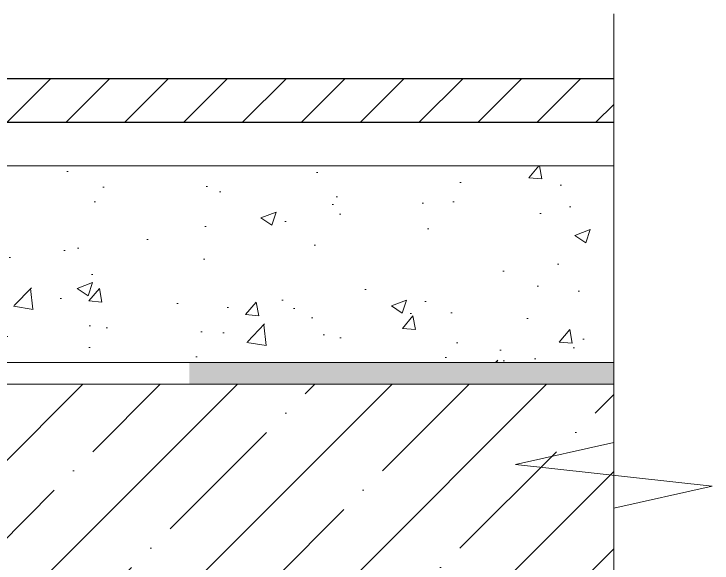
# Model space of a CAD drawing. Header units: millimetres. Extents: x -477324 to 554022, y -132142 to 283081.
# Drawn here: x -465083 to -463486, y 32315 to 33572 of the extents above; entities that cross this region are included whole.
import ezdxf

# ---------------------------------------------------------------- set-up
doc = ezdxf.new("R2010")
doc.units = ezdxf.units.MM
doc.layers.add('АР_Плита', color=220, linetype='Continuous')
doc.layers.add('АР_Тонкие', color=250, linetype='Continuous', lineweight=0)
doc.layers.add('АР_Штриховка', color=252, linetype='Continuous', lineweight=0)

# ---------------------------------------------------------------- blocks, each defined once
blk = doc.blocks.new('*U63')
at = {"color": 8}
blk.add_lwpolyline([(0, -6.699), (0, 1.502), (2.25, 2.002), (-2.25, 2.502), (0, 3.002), (0, 12.813)], dxfattribs=at)

msp = doc.modelspace()

# ---------------------------------------------------------------- hatches: boundary and pattern name
at = {"layer": 'АР_Тонкие'}
h = msp.add_hatch(color=0, dxfattribs=at)
h.paths.add_polyline_path([(-469539.1, 32724.1), (-469539.1, 32774.3), (-470438.9, 32774.3), (-470536, 32774.3), (-470536, 32724.1)])
h.paths.add_polyline_path([(-467596, 32724.1), (-467596, 32774.3), (-468567.6, 32774.3), (-468567.6, 32724.1)])
h.paths.add_polyline_path([(-466624.5, 32774.3), (-466624.5, 32724.1), (-465652.9, 32724.1), (-465652.9, 32774.3)])
h.paths.add_polyline_path([(-464681.4, 32774.3), (-464681.4, 32724.1), (-463709.9, 32724.1), (-463709.9, 32774.3)])
at = {"layer": 'АР_Штриховка', "lineweight": 5, "true_color": 0x939598}
h = msp.add_hatch(dxfattribs=at)
h.set_pattern_fill('ANSI31', color=252, scale=30)
h.set_pattern_definition([(45, (-1176931.16, -2144355.8), (-67.351921, 67.351921), [])])
h.paths.add_polyline_path([(-463710.6, 33424.3), (-470536, 33424.3), (-470536, 33324.3), (-463710.6, 33324.3)])
at = {"layer": 'АР_Штриховка', "ltscale": 100, "true_color": 0x000000}
h = msp.add_hatch(dxfattribs=at)
h.set_pattern_fill('AR-CONC', color=18, scale=50, style=0)
h.set_pattern_definition([(50, (-5148866.2, 765370.9), (358.630091, -31.376067), [37.5, -412.5]), (355, (-5148866.2, 765370.9), (-69.375667, 376.096067), [30, -330]), (100.4514445, (-5148836.3, 765368.3), (289.254423, 344.719995), [31.870096, -350.571056]), (46.1842, (-5148866.2, 765470.9), (533.620665, -82.75964), [56.25, -618.75]), (96.635635, (-5148821.73, 765464), (467.33097, 487.0593), [47.80517, -525.85688]), (351.184164, (-5148866.2, 765470.9), (467.33097, 487.0593), [45, -495]), (21, (-5148816.2, 765445.9), (298.453526, -201.309445), [37.5, -412.5]), (326, (-5148816.2, 765445.9), (121.657666, 362.575023), [30, -330]), (71.451445, (-5148791.33, 765429.12), (420.111188, 161.265576), [31.870095, -350.571056]), (37.5, (-5148866.2, 765370.9), (6.0799277, 166.446927), [0, -326, 0, -335, 0, -331.25]), (7.5, (-5148866.2, 765370.9), (131.534769, 197.205856), [0, -191, 0, -318.5, 0, -126.25]), (327.5, (-5148977.7, 765370.9), (266.911218, -11.277436), [0, -125, 0, -390, 0, -517.5]), (317.5, (-5149027.7, 765370.9), (291.593085, 50.052491), [0, -162.5, 0, -259, 0, -367.5])])
h.paths.add_polyline_path([(-463710.6, 33224.3), (-470536, 33224.3), (-470536, 32774.3), (-463710.6, 32774.3)])
h = msp.add_hatch(dxfattribs=at)
h.set_pattern_fill('ANSI35', color=18, scale=1000, style=0)
h.set_pattern_definition([(45, (-5148866.2, 765220.9), (-176.776695, 176.776695), []), (45, (-5148689.42, 765220.9), (-176.776695, 176.776695), [312.5, -62.5, 0, -62.5])])
h.paths.add_polyline_path([(-463710.6, 32724.3), (-470536, 32724.3), (-470536, 31724.3), (-463710.6, 31724.3)])

# ---------------------------------------------------------------- linework, layer by layer
at = {"layer": 'АР_Плита', "color": 18, "lineweight": 5, "ltscale": 100, "true_color": 0x000000}
msp.add_lwpolyline([(-470536, 32724.3), (-463710.6, 32724.3), (-463710.6, 31724.3), (-470536, 31724.3)], close=True, dxfattribs=at)
at = {"layer": 'АР_Тонкие', "lineweight": 30}
for p, q in [((-470536, 33424.3), (-463710.6, 33424.3)), ((-470536, 33324.3), (-463710.6, 33324.3))]:
    msp.add_line(p, q, dxfattribs=at)
at = {"layer": 'АР_Тонкие'}
for points in [[(-470536, 33224.3), (-463710.6, 33224.3), (-463710.6, 33424.3), (-470536, 33424.3)], [(-470536, 32724.3), (-463710.6, 32724.3), (-463710.6, 33224.3), (-470536, 33224.3)]]:
    msp.add_lwpolyline(points, close=True, dxfattribs=at)
for points in [[(-470536, 33224.3), (-463710.6, 33224.3)], [(-470536, 32774.3), (-470536, 32774.3), (-463710.6, 32774.3)]]:
    msp.add_lwpolyline(points, dxfattribs=at)

# ---------------------------------------------------------------- block references
at = {"layer": 'АР_Тонкие', "xscale": 100, "yscale": 100, "zscale": 100}
msp.add_blockref('*U63', (-463710.6, 32290.7), dxfattribs=at)

doc.saveas('drawing.dxf')
